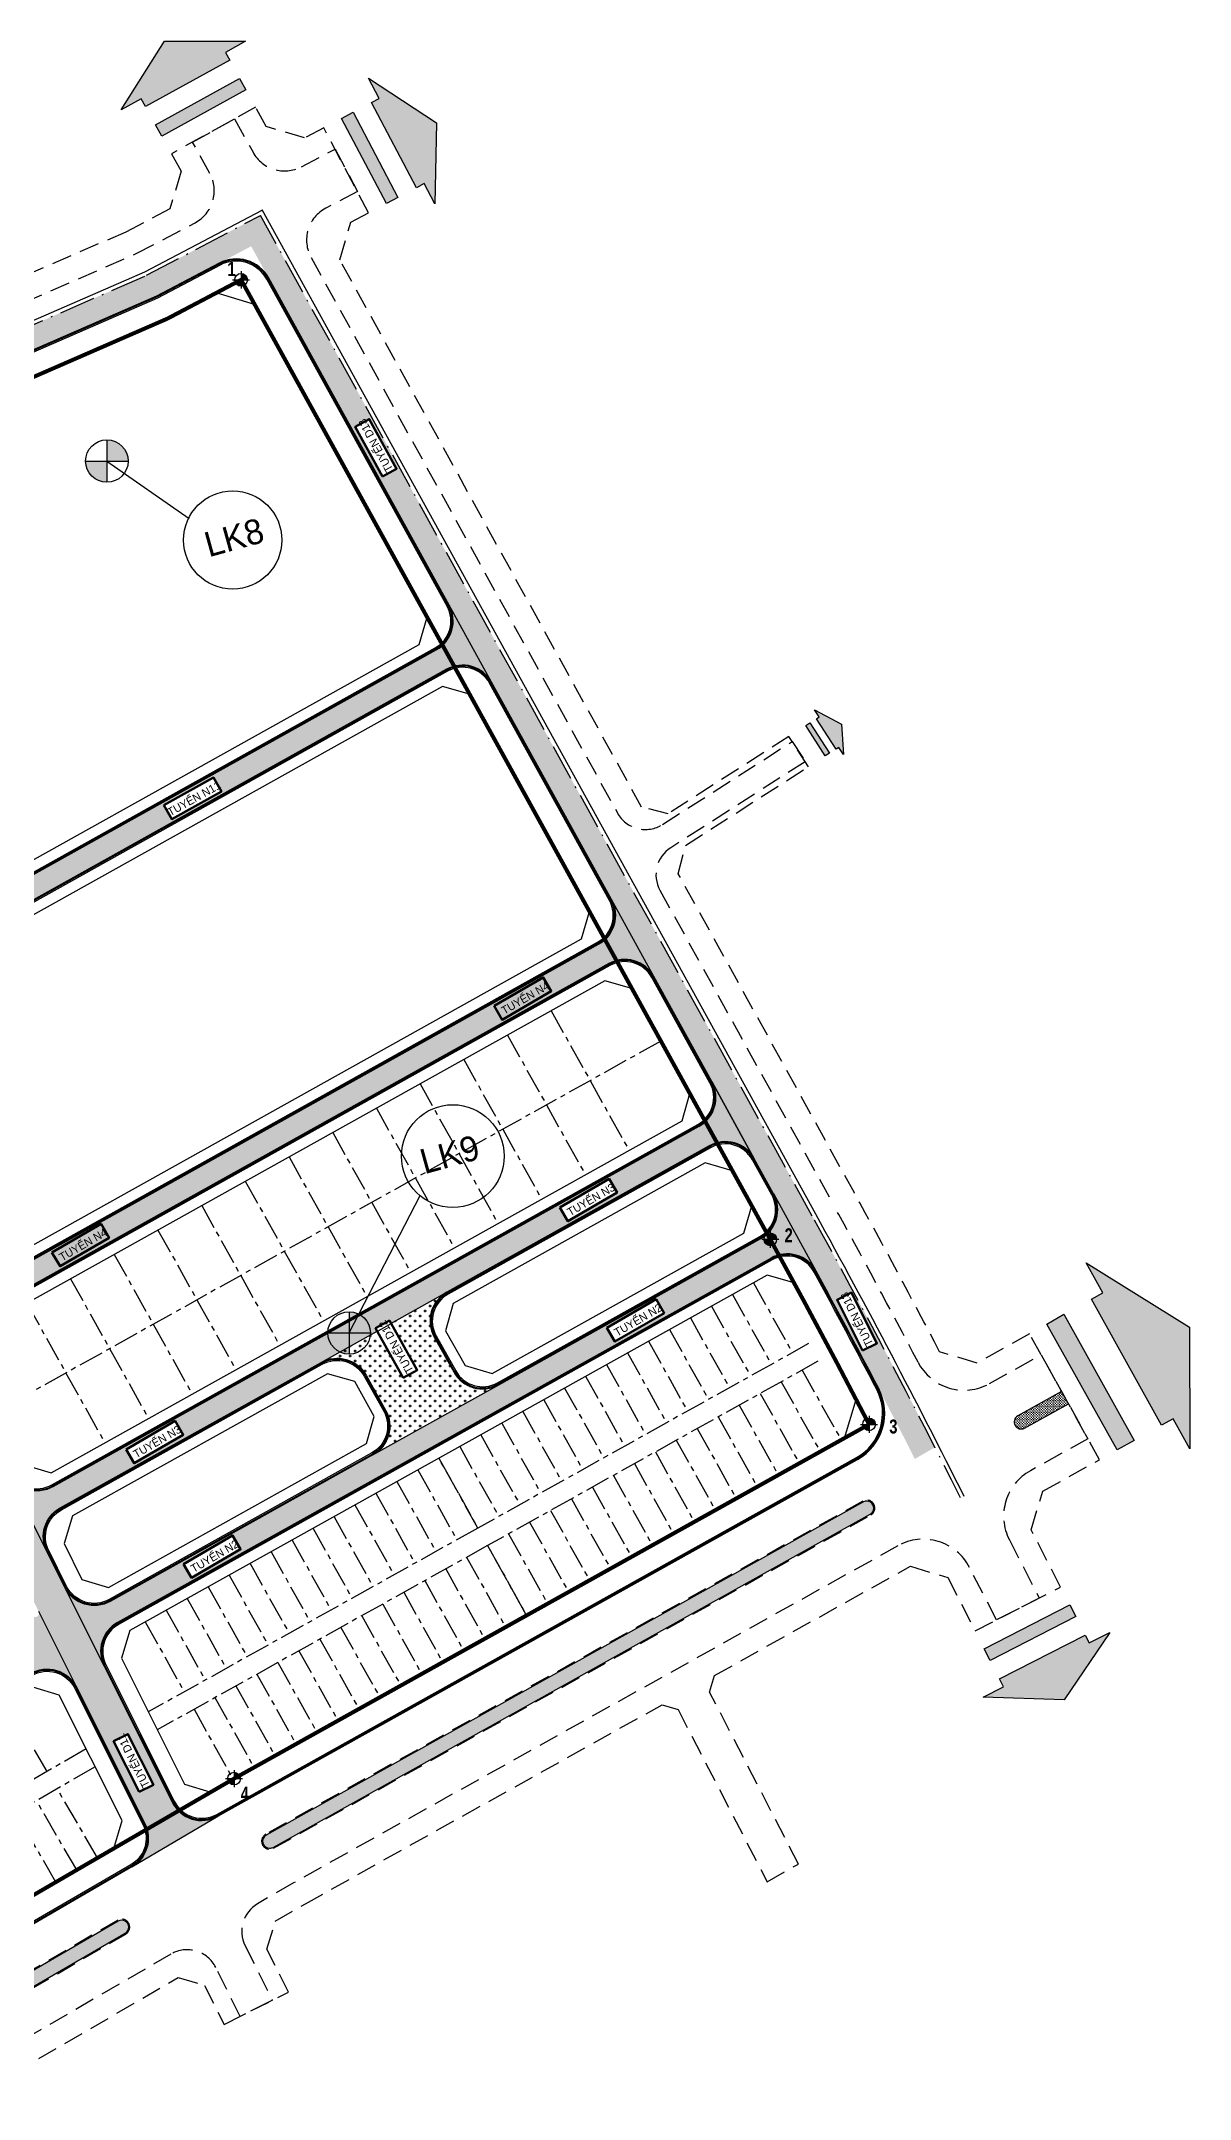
# Model space of a CAD drawing. Header units: millimetres. Extents: x 563079 to 571925, y 2063830 to 2067381.
# Drawn here: x 568951 to 569238, y 2066152 to 2066666 of the extents above; entities that cross this region are included whole.
import ezdxf
from ezdxf.enums import TextEntityAlignment as Align

# ---------------------------------------------------------------- set-up
doc = ezdxf.new("R2010")
doc.units = ezdxf.units.MM
doc.header["$MEASUREMENT"] = 0
doc.set_wipeout_variables(frame=1)
for name, pattern in [('ACAD_ISO10W100', [18.5, 12, -3, 0.5, -3]), ('CENTER', [2, 1.25, -0.25, 0.25, -0.25]), ('DASHEDX2', [1.5, 1, -0.5]), ('HIDDEN', [0.375, 0.25, -0.125])]:
    doc.linetypes.add(name, pattern=pattern)
for name, color, linetype in [('1. HathMduong', 69, 'Continuous'), ('1.Bovia', 2, 'Continuous'), ('BoThamCo', 94, 'Continuous'), ('ChiaLo', 128, 'CENTER'), ('Danranh', 8, 'Continuous'), ('ghi_chu', 7, 'Continuous'), ('hacth sdd', 8, 'Continuous'), ('hatchViaHe+LogDg', 129, 'Continuous'), ('LogDg', 7, 'Continuous'), ('lokhoan', 4, 'Continuous'), ('MC', 7, 'Continuous'), ('Nut tim', 7, 'Continuous'), ('QH', 7, 'Continuous'), ('RANHGIOI', 2, 'HIDDEN'), ('TimDg', 222, 'Continuous'), ('ViaHeS', 32, 'Continuous')]:
    doc.layers.add(name, color=color, linetype=linetype)
doc.layers.add('VCC-070', color=5, linetype='Continuous', lineweight=70)
doc.styles.add('ARIALB', font='', dxfattribs={"width": 0.75})
doc.styles.add('avantH', font='', dxfattribs={"height": 10})
doc.styles.add('VnBlackH', font='')
doc.styles.get('ARIALB').set_extended_font_data('.VnArialH', bold=True)
doc.styles.get('avantH').set_extended_font_data('.VnAvantH')
doc.styles.get('VnBlackH').set_extended_font_data('.VnBlackH')
pattern_1 = [(0, (568124.4922, 2065856.43456), (0.3175, 0.3175), [0.15875, -0.47625]), (90, (568124.5716, 2065856.3552), (-0.3175, 0.3175), [0.15875, -0.47625])]

# ---------------------------------------------------------------- blocks, each defined once
blk = doc.blocks.new('moc')
at = {"layer": 'QH', "linetype": 'Continuous'}
h = blk.add_hatch(color=7, dxfattribs=at)
h.paths.add_polyline_path([(0, 0), (0.53, 0, 0.414214), (0, 0.53)])
h.paths.add_polyline_path([(-0.53, 0, 0.414214), (0, -0.53), (0, 0)])
for p, q in [((0, 0.71), (0, -0.71)), ((-0.71, 0), (0.71, 0))]:
    blk.add_line(p, q, dxfattribs=at)
blk.add_circle((0, 0), 0.529, dxfattribs=at)
blk = doc.blocks.new('A$C4C7B3C91')
at = {"layer": 'ChiaLo', "ltscale": 5}
for points in [[(573.25, 421.57), (592.74, 386.64)], [(600.68, 413.98), (434.97, 321.51)], [(562.33, 415.48), (581.83, 380.55)], [(551.42, 409.39), (570.91, 374.46)], [(540.5, 403.3), (559.99, 368.37)], [(529.59, 397.21), (549.08, 362.28)], [(518.67, 391.12), (538.16, 356.19)], [(507.76, 385.03), (527.25, 350.1)], [(496.84, 378.94), (516.33, 344.01)], [(485.93, 372.85), (505.42, 337.92)], [(475.01, 366.76), (494.5, 331.83)], [(464.09, 360.66), (483.58, 325.73)], [(453.18, 354.57), (472.67, 319.64)], [(618.55, 350.66), (628.29, 333.19)], [(623.79, 353.58), (633.53, 336.12)], [(442.26, 348.48), (461.75, 313.55)], [(608.07, 344.81), (617.81, 327.34)], [(613.31, 347.73), (623.05, 330.27)], [(602.83, 341.89), (612.57, 324.42)], [(637.59, 338.38), (554.94, 292.26), (545.19, 309.73)], [(592.35, 336.04), (602.1, 318.57)], [(597.59, 338.96), (607.33, 321.5)], [(639.93, 333.96), (557.38, 287.89), (567.12, 270.43)], [(581.87, 330.19), (591.62, 312.73)], [(587.11, 333.12), (596.86, 315.65)], [(635.97, 331.75), (645.71, 314.28)], [(571.39, 324.34), (581.14, 306.88)], [(576.63, 327.27), (586.38, 309.8)], [(625.49, 325.9), (635.23, 308.44)], [(630.73, 328.83), (640.47, 311.36)], [(566.15, 321.42), (575.9, 303.96)], [(615.01, 320.05), (624.76, 302.59)], [(620.25, 322.98), (630, 305.51)], [(555.67, 315.57), (565.42, 298.11)], [(560.91, 318.5), (570.66, 301.03)], [(604.53, 314.21), (614.28, 296.74)], [(609.77, 317.13), (619.52, 299.67)], [(545.19, 309.73), (554.94, 292.26), (472.6, 246.32)], [(550.43, 312.65), (560.18, 295.18)], [(599.29, 311.28), (609.04, 293.82)], [(534.72, 303.88), (544.46, 286.41)], [(539.95, 306.8), (549.7, 289.34)], [(588.81, 305.44), (598.56, 287.97)], [(594.05, 308.36), (603.8, 290.9)], [(529.48, 300.96), (539.22, 283.49)], [(578.33, 299.59), (588.08, 282.12)], [(583.57, 302.51), (593.32, 285.05)], [(519, 295.11), (528.74, 277.64)], [(524.24, 298.03), (533.98, 280.57)], [(567.85, 293.74), (577.6, 276.28)], [(573.09, 296.67), (582.84, 279.2)], [(508.52, 289.26), (518.26, 271.8)], [(513.76, 292.18), (523.5, 274.72)], [(562.62, 290.82), (572.36, 273.35)], [(567.12, 270.43), (557.38, 287.89), (474.82, 241.83)], [(498.04, 283.41), (507.78, 265.95)], [(503.28, 286.34), (513.02, 268.87)], [(552.14, 284.97), (561.88, 267.51)], [(492.8, 280.49), (502.54, 263.02)], [(541.66, 279.12), (551.4, 261.66)], [(546.9, 282.05), (556.64, 264.58)], [(482.32, 274.64), (492.07, 257.18)], [(487.56, 277.57), (497.3, 260.1)], [(531.18, 273.28), (540.92, 255.81)], [(536.42, 276.2), (546.16, 258.74)], [(471.84, 268.8), (481.59, 251.33)], [(477.08, 271.72), (486.83, 254.25)], [(525.94, 270.35), (535.68, 252.89)], [(515.46, 264.51), (525.21, 247.04)], [(520.7, 267.43), (530.44, 249.96)], [(504.98, 258.66), (514.73, 241.19)], [(510.22, 261.58), (519.97, 244.12)], [(494.5, 252.81), (504.25, 235.35)], [(499.74, 255.74), (509.49, 238.27)], [(447.34, 231.43), (437.29, 248.72)], [(484.02, 246.96), (493.77, 229.49)], [(489.26, 249.89), (499.01, 232.42)], [(457.07, 237.09), (347.04, 173.16)], [(459.31, 232.6), (349.55, 168.83)], [(459.9, 209.82), (449.85, 227.11)], [(454.71, 206.8), (444.66, 224.09)], [(449.52, 203.79), (439.48, 221.08)]]:
    blk.add_lwpolyline(points, dxfattribs=at)
at = {"layer": 'RANHGIOI', "color": 1, "ltscale": 9, "const_width": 1}
blk.add_lwpolyline([(142.22, 48.46, 0.050684), (323.13, 130.35), (494.02, 229.64), (652.7, 318.18, 0.006594), (628, 364.43), (495.78, 604.25), (477.38, 594.56), (136.71, 446.07)], format="xyb", dxfattribs=at)

msp = doc.modelspace()

# ---------------------------------------------------------------- hatches: boundary and pattern name
at = {"layer": '1. HathMduong'}
h = msp.add_hatch(dxfattribs=at)
h.set_pattern_fill('CROSS', color=99, scale=5)
h.paths.add_polyline_path([(568881.24798, 2066430.07199), (568831.94668, 2066528.64547, -0.42973804), (568836.02877, 2066539.89863), (568813.07939, 2066529.89534, -0.398857654), (568823.75448, 2066526.02295), (568838.53655, 2066496.46754), (568848.39126, 2066476.76394), (568859.40154, 2066454.74987), (568869.25625, 2066435.04627), (568911.83821, 2066349.90748), (568921.6989, 2066330.19193), (568935.14529, 2066303.30709), (568945.00761, 2066283.58828), (568949.96808, 2066273.67027), (568959.47138, 2066254.66928), (568976.50286, 2066220.61638, -0.392698489), (568973.35015, 2066209.84049), (568995.06804, 2066222.62559, -0.441243839), (568983.34102, 2066225.94618), (568966.3255, 2066259.96716), (568956.47442, 2066279.66351), (568951.99658, 2066288.61655), (568942.14557, 2066308.31274), (568928.71228, 2066335.1714), (568918.8612, 2066354.86775), (568891.09906, 2066410.37564)])
h = msp.add_hatch(dxfattribs=at)
h.set_pattern_fill('CROSS', color=99, scale=5)
h.paths.add_polyline_path([(568881.24798, 2066430.07199), (568891.09906, 2066410.37564, -0.40103739), (568894.45767, 2066421.27035), (569051.8952, 2066509.11969, -0.415712345), (569063.13996, 2066505.89844), (569052.51828, 2066525.1648, -0.412716367), (569049.31347, 2066513.9774), (568892.64654, 2066426.55805, -0.427513651)])
h = msp.add_hatch(dxfattribs=at)
h.set_pattern_fill('CROSS', color=99, scale=5)
h.paths.add_polyline_path([(568838.58055, 2066231.48768), (568933.46184, 2066287.01809, -0.43360403), (568945.00761, 2066283.58828), (568935.14529, 2066303.30709, -0.394349795), (568931.95199, 2066292.50715), (568816.01616, 2066224.65432), (568796.80644, 2066213.87981), (568724.54643, 2066171.83918, -0.467936404), (568712.63953, 2066176.16412), (568720.24491, 2066155.13644, -0.362456844), (568723.8543, 2066165.07339), (568817.0397, 2066219.28833)])
h.paths.add_polyline_path([(569052.00599, 2066353.44171), (569117.55649, 2066390.01856, -0.415712345), (569128.80126, 2066386.79731), (569118.17958, 2066406.06367, -0.412716367), (569114.97476, 2066394.87627), (568953.54414, 2066304.7988, -0.427513651), (568942.14557, 2066308.31274), (568952.00685, 2066288.59602, -0.40103739), (568955.35512, 2066299.51102), (569020.56894, 2066335.9, -0.01855151), (569021.11405, 2066336.17817)])
h = msp.add_hatch(dxfattribs=at)
h.set_pattern_fill('CROSS', color=99, scale=5)
h.paths.add_polyline_path([(568956.47442, 2066279.66351), (568966.3255, 2066259.96716, -0.40103739), (568969.68412, 2066270.86187), (569132.9722, 2066361.97579, -0.414916661), (569144.20613, 2066358.77414), (569133.63696, 2066378.02594, -0.412243588), (569130.42446, 2066366.85246), (569064.91864, 2066330.30055), (569033.48159, 2066312.75883), (568967.87299, 2066276.14957, -0.427513651)])
h = msp.add_hatch(dxfattribs=at)
h.set_pattern_fill('CROSS', color=99, scale=5)
h.paths.add_polyline_path([(569053.69434, 2066333.4849), (569048.82164, 2066342.21741, -0.413837877), (569051.99675, 2066353.43655), (569021.11405, 2066336.17817, -0.392644857), (569031.79324, 2066332.71565), (569036.66593, 2066323.98313, -0.414213562), (569033.48159, 2066312.75883), (569064.91864, 2066330.30055, -0.414213562)])
h = msp.add_hatch(dxfattribs=at)
h.set_pattern_fill('CROSS', color=99, scale=5)
h.paths.add_polyline_path([(568947.94817, 2066258.11225, -0.432664144), (568959.47138, 2066254.66928), (568949.96808, 2066273.67027, -0.396000597), (568949.57608, 2066272.3583, -0.432664144), (568948.17933, 2066272.77563), (568943.21886, 2066282.69364, 0.43360403), (568934.47207, 2066285.29198), (568839.59078, 2066229.76157, -0.415141064), (568838.22102, 2066230.12225, -0.413286668), (568838.58055, 2066231.48768), (568817.0397, 2066219.28833, -0.414383604), (568833.79191, 2066214.85409), (568839.91915, 2066204.30843, 0.414213562), (568850.5136, 2066201.50083)])
at = {"layer": 'hacth sdd'}
h = msp.add_hatch(dxfattribs=at)
h.set_pattern_fill('CROSS', color=256, scale=0.05, style=0)
h.set_pattern_definition(pattern_1)
edge = h.paths.add_edge_path()
edge.add_line((569207.27638, 2066325.567), (569205.57353, 2066328.62483))
edge.add_line((569205.57353, 2066328.62483), (569194.62814, 2066322.5176))
edge.add_arc((569195.48087, 2066320.98941), 1.75, 119.1612945, 299.1612945)
edge.add_line((569196.33359, 2066319.46122), (569207.27638, 2066325.567))
h = msp.add_hatch(dxfattribs=at)
h.set_pattern_fill('CROSS', color=256, scale=0.05, style=0)
h.set_pattern_definition(pattern_1)
edge = h.paths.add_edge_path()
edge.add_arc((569156.91107, 2066299.46766), 1.74998, 299.1612945, 479.1612945)
edge.add_line((569156.05836, 2066300.99583), (569006.83892, 2066217.73215))
edge.add_arc((569007.69163, 2066216.20398), 1.74998, 119.1612945, 270)
edge.add_arc((569007.69163, 2066216.20398), 1.74998, 270, 299.1612945)
edge.add_line((569008.54434, 2066214.67581), (569157.76378, 2066297.93949))
h = msp.add_hatch(dxfattribs=at)
h.set_pattern_fill('CROSS', color=256, scale=0.05, style=0)
h.set_pattern_definition(pattern_1)
edge = h.paths.add_edge_path()
edge.add_arc((568970.72767, 2066194.72684), 1.74998, 300.1574368, 480.1574368)
edge.add_line((568969.84853, 2066196.23995), (568836.06939, 2066118.51162))
edge.add_arc((568334.57077, 2066981.64675), 998.25002, 297.07455533, 300.15743676, ccw=False)
edge.add_arc((568789.7203, 2066091.23173), 1.74998, 117.0745932, 297.073587)
edge.add_arc((568334.57081, 2066981.64668), 1001.7499, 297.07455359, 300.15743688)
edge.add_line((568837.82769, 2066115.48539), (568971.60682, 2066193.21372))
at = {"layer": 'hatchViaHe+LogDg'}
for points in [[(568975.58944, 2066651.70718), (568970.57388, 2066648.94206), (568981.40265, 2066666.12472), (569001.66482, 2066666.08528), (568996.64926, 2066663.32017), (568997.70264, 2066661.40948), (568976.64282, 2066649.79649)], [(569001.77998, 2066653.96247), (568980.7624, 2066642.37533), (568979.14009, 2066645.2155), (569000.19991, 2066656.8285)], [(569035.08641, 2066651.79806), (569032.41457, 2066656.86748), (569049.40005, 2066645.71161), (569048.97964, 2066625.4426), (569046.30779, 2066630.51202), (569044.37658, 2066629.49417), (569033.1552, 2066650.78021)], [(569036.85012, 2066625.55532), (569025.65382, 2066646.79861), (569028.52555, 2066648.36813), (569039.74694, 2066627.08209)], [(569146.523, 2066487.46494), (569141.66841, 2066495.0434), (569142.69112, 2066495.72056), (569147.55642, 2066488.12693)], [(569145.03256, 2066497.20941), (569143.87408, 2066499.01791), (569150.57092, 2066495.3901), (569151.05635, 2066487.80729), (569149.89787, 2066489.61579), (569149.20892, 2066489.17446), (569144.34361, 2066496.76809)], [(569215.88735, 2066353.27647), (569211.70764, 2066360.78205), (569237.55066, 2066344.64897), (569237.62111, 2066314.25573), (569233.4414, 2066321.76131), (569230.58213, 2066320.16904), (569213.02809, 2066351.6842)], [(569219.43779, 2066314.00546), (569201.92281, 2066345.45741), (569206.17265, 2066347.90902), (569223.72669, 2066316.39386)], [(569186.24687, 2066264.3245), (569207.60328, 2066275.27454), (569209.13948, 2066272.38688), (569187.74006, 2066261.41226)], [(569212.49337, 2066265.7914), (569217.58978, 2066268.40448), (569206.24935, 2066251.55513), (569185.99752, 2066252.2037), (569191.09394, 2066254.81678), (569190.09848, 2066256.75827), (569211.49791, 2066267.7329)]]:
    msp.add_hatch(color=256, dxfattribs=at).paths.add_polyline_path(points)
at = {"layer": 'lokhoan'}
h = msp.add_hatch(color=1, dxfattribs=at)
h.paths.add_polyline_path([(568967.02582, 2066561.17073), (568972.33585, 2066561.17073, 0.414213562), (568967.02582, 2066566.48076)])
h.paths.add_polyline_path([(568967.02582, 2066561.17073), (568961.71579, 2066561.17073, 0.414213562), (568967.02582, 2066555.86071)])

# ---------------------------------------------------------------- linework, layer by layer
at = {"layer": '1.Bovia'}
for points in [[(569006.97179, 2066606.64107, 0.40861205), (568995.29935, 2066610.13869), (568979.68233, 2066601.91511), (568836.24854, 2066539.39445, 0.42973804), (568832.43859, 2066528.8915), (568881.73988, 2066430.31801, 0.427513651), (568892.37854, 2066427.03834), (569049.04547, 2066514.45768, 0.412716367), (569052.03663, 2066524.89926)], [(568919.35311, 2066355.11378, 0.427513651), (568929.99177, 2066351.8341), (569089.60098, 2066440.89522, 0.412716367), (569092.59214, 2066451.3368), (569062.65831, 2066505.6329, 0.415712345), (569052.1632, 2066508.6394), (568894.72567, 2066420.79006, 0.40103739), (568891.59096, 2066410.62167)], [(568929.20419, 2066335.41743), (568942.63748, 2066308.55877, 0.427513651), (568953.27614, 2066305.27909), (569114.70676, 2066395.35656, 0.412716367), (569117.69792, 2066405.79813), (569103.21382, 2066432.07044, 0.415712345), (569092.7187, 2066435.07694), (568932.33889, 2066345.58582, 0.40103739)], [(569130.15869, 2066367.334, 0.412715464), (569133.14766, 2066377.7743), (569128.3196, 2066386.53177, 0.415712345), (569117.82449, 2066389.53827), (569052.27399, 2066352.96142, 0.414213562), (569049.30193, 2066342.48541), (569054.17463, 2066333.7529, 0.414213562), (569064.65064, 2066330.78084)], [(569159.39634, 2066329.07491, 0.004172628), (569143.75846, 2066358.44671, 0.41754953), (569133.2402, 2066361.4955), (568969.95211, 2066270.38158, 0.40103739), (568966.81741, 2066260.21319), (568983.83293, 2066226.1922, 0.427513651), (568994.47159, 2066222.91252), (569154.32508, 2066312.10996, 0.406016712)], [(568967.60499, 2066276.62986, -0.427513651), (568956.96633, 2066279.90954), (568952.48866, 2066288.86223, -0.40103739), (568955.64283, 2066299.04173), (569020.83693, 2066335.41971, -0.414213562), (569031.31295, 2066332.44765), (569036.18565, 2066323.71514, -0.414213562), (569033.21359, 2066313.23912)]]:
    msp.add_lwpolyline(points, format="xyb", close=True, dxfattribs=at)
msp.add_lwpolyline([(568747.06762, 2066111.9275, -0.269944957), (568731.85767, 2066124.64609), (568720.76212, 2066155.32351, -0.362456844), (568724.13089, 2066164.59799), (568817.31628, 2066218.81293, -0.414383604), (568833.31636, 2066214.57778), (568839.4436, 2066204.03212, 0.414213562), (568850.78991, 2066201.02528), (568948.22448, 2066257.63669, -0.432664144), (568958.97947, 2066254.42326), (568976.01095, 2066220.37035, -0.396000597), (568972.99258, 2066210.2682), (568830.7693, 2066127.63366, -0.01299925), (568785.71513, 2066103, -0.278117269), (568765.42019, 2066104.38569, 0.110847537), (568747.06762, 2066111.9275)], format="xyb", dxfattribs=at)
at = {"layer": 'BoThamCo'}
msp.add_lwpolyline([(569045.08778, 2066515.34121), (569047.04005, 2066522.15622), (569003.9388, 2066600.33633), (568994.36547, 2066603.20496), (568982.15237, 2066596.7738), (568839.79998, 2066534.72451), (568837.45307, 2066528.25476), (568885.56935, 2066432.05061), (568892.1722, 2066430.01509)], dxfattribs=at)
for points in [[(569126.19879, 2066368.21628), (569128.15106, 2066375.03129), (569123.32296, 2066383.78884), (569116.54272, 2066385.73116), (569053.58961, 2066350.60364), (569051.65971, 2066343.80104), (569056.5324, 2066335.06852), (569063.33501, 2066333.13862)], [(569033.82787, 2066322.39951), (569028.95517, 2066331.13202), (569022.15256, 2066333.06193), (568958.44312, 2066297.51238), (568956.31346, 2066290.60416), (568960.79579, 2066281.64214), (568967.39865, 2066279.60661), (569031.89796, 2066315.5969)]]:
    msp.add_lwpolyline(points, close=True, dxfattribs=at)
for points in [[(569207.27638, 2066325.567), (569205.57353, 2066328.62483), (569194.62814, 2066322.5176, 1), (569196.33359, 2066319.46122)], [(569157.76378, 2066297.93949, 1), (569156.05836, 2066300.99583), (569006.83892, 2066217.73215, 0.773157635), (569007.69163, 2066214.454, 0.127931302), (569008.54434, 2066214.67581)], [(568971.60682, 2066193.21372, 1), (568969.84853, 2066196.23995), (568836.06939, 2066118.51162, -0.013452419), (568788.92379, 2066092.78993, 0.999991219), (568790.51677, 2066089.67351, 0.013452427), (568837.82769, 2066115.48539)]]:
    msp.add_lwpolyline(points, format="xyb", close=True, dxfattribs=at)
at = {"layer": 'Danranh'}
for points in [[(569007.45345, 2066606.90661, 0.40861205), (568995.04309, 2066610.62534), (568979.444, 2066602.4112), (568836.02877, 2066539.89863, 0.42973804), (568831.94668, 2066528.64547), (568881.24798, 2066430.07199, 0.427513651), (568892.64654, 2066426.55805), (569049.31347, 2066513.9774, 0.412716367), (569052.51828, 2066525.1648)], [(568918.8612, 2066354.86775, 0.427513651), (568930.25976, 2066351.35381), (569075.87998, 2066432.60914), (569089.86897, 2066440.41493, 0.412716367), (569093.07379, 2066451.60234), (569063.13996, 2066505.89844, 0.415712345), (569051.8952, 2066509.11969), (568894.45767, 2066421.27035, 0.40103739), (568891.09906, 2066410.37564)], [(569130.42673, 2066366.85373, 0.412717081), (569133.62927, 2066378.03991), (569128.80126, 2066386.79731, 0.415712345), (569117.55649, 2066390.01856), (569052.00599, 2066353.44171, 0.414213562), (569048.82164, 2066342.21741), (569053.69434, 2066333.4849, 0.414213562), (569064.91864, 2066330.30055)], [(569159.88396, 2066329.32933, 0.004172628), (569144.24177, 2066358.70923, 0.41754953), (569132.9722, 2066361.97579), (568969.68412, 2066270.86187, 0.40103739), (568966.3255, 2066259.96716), (568983.34102, 2066225.94618, 0.427513651), (568994.73958, 2066222.43224), (569154.59307, 2066311.62967, 0.406016712)], [(568967.87299, 2066276.14957, -0.427513651), (568956.47442, 2066279.66351), (568951.99658, 2066288.61655, -0.40103739), (568955.37517, 2066299.52221), (569020.56894, 2066335.9, -0.414213562), (569031.79324, 2066332.71565), (569036.66593, 2066323.98313, -0.414213562), (569033.48159, 2066312.75883)]]:
    msp.add_lwpolyline(points, format="xyb", close=True, dxfattribs=at)
at = {"layer": 'Danranh', "color": 8}
for points in [[(569063.13996, 2066505.89844), (569052.51828, 2066525.1648)], [(569103.69547, 2066432.33598), (569093.07379, 2066451.60234)], [(569118.17958, 2066406.06367), (569128.80126, 2066386.79731)], [(569144.24177, 2066358.70923), (569133.63696, 2066378.02594)], [(568942.14557, 2066308.31274), (568951.99658, 2066288.61655)], [(568966.3255, 2066259.96716), (568956.47442, 2066279.66351)], [(568949.96808, 2066273.67027), (568959.47138, 2066254.66928)], [(568973.26888, 2066209.79264), (568994.73958, 2066222.43224)]]:
    msp.add_lwpolyline(points, dxfattribs=at)
at = {"layer": 'Danranh'}
for points in [[(569114.97476, 2066394.87627, 0.412716367), (569118.17958, 2066406.06367), (569103.69547, 2066432.33598, 0.415712345), (569092.4507, 2066435.55722), (568932.07089, 2066346.06611, 0.40103739)], [(568731.34046, 2066124.45902), (568720.24491, 2066155.13644, -0.362456844), (568723.8543, 2066165.07339), (568817.0397, 2066219.28833, -0.414383604), (568833.79191, 2066214.85409), (568839.91915, 2066204.30843, 0.414213562), (568850.5136, 2066201.50083), (568947.94817, 2066258.11225, -0.432664144), (568959.47138, 2066254.66928), (568976.50286, 2066220.61638, -0.396000597), (568973.26888, 2066209.79264), (568831.04561, 2066127.1581, -0.01299925), (568785.96635, 2066102.51073, -0.278117269), (568765.1048, 2066103.9351, 0.110847537), (568746.97505, 2066111.38534, 0.110847537)]]:
    msp.add_lwpolyline(points, format="xyb", dxfattribs=at)
at = {"layer": 'LogDg', "ltscale": 0.75}
for points in [[(568975.58944, 2066651.70718), (568970.57388, 2066648.94206), (568981.40265, 2066666.12472), (569001.66482, 2066666.08528), (568996.64926, 2066663.32017), (568997.70264, 2066661.40948), (568976.64282, 2066649.79649)], [(569001.77998, 2066653.96247), (568980.7624, 2066642.37533), (568979.14009, 2066645.2155), (569000.19991, 2066656.8285)], [(569035.08641, 2066651.79806), (569032.41457, 2066656.86748), (569049.40005, 2066645.71161), (569048.97964, 2066625.4426), (569046.30779, 2066630.51202), (569044.37658, 2066629.49417), (569033.1552, 2066650.78021)], [(569036.85012, 2066625.55532), (569025.65382, 2066646.79861), (569028.52555, 2066648.36813), (569039.74694, 2066627.08209)], [(569146.523, 2066487.46494), (569141.66841, 2066495.0434), (569142.69112, 2066495.72056), (569147.55642, 2066488.12693)], [(569145.03256, 2066497.20941), (569143.87408, 2066499.01791), (569150.57092, 2066495.3901), (569151.05635, 2066487.80729), (569149.89787, 2066489.61579), (569149.20892, 2066489.17446), (569144.34361, 2066496.76809)], [(569215.88735, 2066353.27647), (569211.70764, 2066360.78205), (569237.55066, 2066344.64897), (569237.62111, 2066314.25573), (569233.4414, 2066321.76131), (569230.58213, 2066320.16904), (569213.02809, 2066351.6842)], [(569219.43779, 2066314.00546), (569201.92281, 2066345.45741), (569206.17265, 2066347.90902), (569223.72669, 2066316.39386)], [(569186.24687, 2066264.3245), (569207.60328, 2066275.27454), (569209.13948, 2066272.38688), (569187.74006, 2066261.41226)], [(569212.49337, 2066265.7914), (569217.58978, 2066268.40448), (569206.24935, 2066251.55513), (569185.99752, 2066252.2037), (569191.09394, 2066254.81678), (569190.09848, 2066256.75827), (569211.49791, 2066267.7329)]]:
    msp.add_lwpolyline(points, close=True, dxfattribs=at)
at = {"layer": 'LogDg', "linetype": 'DASHEDX2', "ltscale": 5}
msp.add_lwpolyline([(568829.26565, 2066549.7684), (568974.35226, 2066613.0095), (568989.0597, 2066620.75412, 0.41983735), (568992.74794, 2066633.0627), (568988.43078, 2066640.89346), (568998.93957, 2066646.68702), (569003.53854, 2066638.34509, 0.408717093), (569015.61635, 2066634.72838), (569024.02717, 2066639.1612), (569029.62848, 2066628.53358), (569021.71355, 2066624.35298, 0.419466251), (569018.03537, 2066612.0497), (569094.57319, 2066473.21995, 0.433642571), (569105.89424, 2066470.34592), (569138.26725, 2066491.08333), (569141.50364, 2066486.03102), (569107.90849, 2066464.51074, 0.395047859), (569105.21782, 2066453.91196), (569148.53692, 2066375.3367, -0.005576246), (569169.70012, 2066335.91587, 0.422017046), (569187.54664, 2066330.57912), (569200.47571, 2066337.77907), (569212.15237, 2066316.8111), (569197.77615, 2066308.80526, 0.404193332), (569192.53295, 2066291.51634), (569199.98292, 2066276.98629), (569189.30471, 2066271.51126), (569182.57533, 2066284.63591, 0.424556117), (569164.67277, 2066290.0569), (569013.64515, 2066205.78426), (569004.6917, 2066200.58213, 0.396000597), (569001.55573, 2066190.08639), (569008.37371, 2066176.45447), (569000.32434, 2066172.4286), (568994.20711, 2066184.65944, 0.432664144), (568983.03309, 2066187.99808), (568875.55233, 2066125.54962, 0.389771934)], format="xyb", dxfattribs=at)
at = {"layer": 'LogDg'}
for points in [[(569007.23451, 2066606.78591, 0.40861205), (568995.15957, 2066610.40414), (568979.55233, 2066602.1857), (568836.12866, 2066539.66946, 0.42973804), (568832.17028, 2066528.7573), (568881.47157, 2066430.18382, 0.427513651), (568892.52472, 2066426.77636), (569049.19165, 2066514.19571, 0.412716367), (569052.29935, 2066525.0441)], [(568928.93587, 2066335.28323), (568942.36917, 2066308.42457, 0.427513651), (568953.42232, 2066305.01712), (569114.85295, 2066395.09458, 0.412716367), (569117.96064, 2066405.94297), (569103.47654, 2066432.21528, 0.415712345), (569092.57252, 2066435.33891), (568932.19271, 2066345.8478, 0.40103739)], [(569130.30489, 2066367.07203, 0.412716367), (569133.41036, 2066377.91918), (569128.58232, 2066386.67661, 0.415712345), (569117.67831, 2066389.80025), (569052.1278, 2066353.2234, 0.414213562), (569049.03995, 2066342.33923), (569053.91265, 2066333.60671, 0.414213562), (569064.79682, 2066330.51886)], [(568967.75117, 2066276.36788, -0.427513651), (568956.69802, 2066279.77534), (568952.22025, 2066288.72823, -0.40103739), (568955.49683, 2066299.30381), (569020.69075, 2066335.68168, -0.414213562), (569031.57492, 2066332.59383), (569036.44762, 2066323.86132, -0.414213562), (569033.35977, 2066312.97715)]]:
    msp.add_lwpolyline(points, format="xyb", close=True, dxfattribs=at)
for points in [[(568919.08479, 2066354.97958, 0.427513651), (568930.13795, 2066351.57212), (569089.74716, 2066440.63325, 0.412716367), (569092.85486, 2066451.48164), (569062.92103, 2066505.77774, 0.415712345), (569052.01702, 2066508.90137), (568894.57949, 2066421.05204, 0.40103739), (568891.32265, 2066410.48747), (568919.08479, 2066354.97958)], [(569159.66231, 2066329.21369, 0.004172628), (569144.02209, 2066358.5899, 0.41754953), (569133.09402, 2066361.75748), (568969.80593, 2066270.64356, 0.40103739), (568966.5491, 2066260.07899), (568983.56461, 2066226.05801, 0.427513651), (568994.61777, 2066222.65055), (569154.47126, 2066311.84798, 0.406016712), (569159.66231, 2066329.21369)], [(568747.01713, 2066111.63178, -0.269944957), (568731.57556, 2066124.54405), (568720.48001, 2066155.22147, -0.362456844), (568723.98002, 2066164.8573), (568817.16542, 2066219.07224, -0.414383604), (568833.57575, 2066214.7285), (568839.70299, 2066204.18283, 0.414213562), (568850.6392, 2066201.28467), (568948.07376, 2066257.89609, -0.432664144), (568959.24778, 2066254.55745), (568976.27926, 2066220.50455, -0.396000597), (568973.14329, 2066210.00881), (568830.92001, 2066127.37427, -0.01299925), (568785.85216, 2066102.73313, -0.278117269), (568765.24816, 2066104.13991, 0.110847537), (568747.01713, 2066111.63178)]]:
    msp.add_lwpolyline(points, format="xyb", dxfattribs=at)
at = {"layer": 'LogDg', "linetype": 'DASHEDX2', "ltscale": 5}
for points in [[(569157.8856, 2066297.72118, 1), (569155.93654, 2066301.21415), (569006.7171, 2066217.95046, 1.000000208), (569008.66616, 2066214.45749)], [(568971.73242, 2066192.99756, 1), (568969.72293, 2066196.45611), (568835.94379, 2066118.72778, -0.013452419), (568788.81001, 2066093.01254, 0.999992128), (568790.63056, 2066089.4509, 0.013452427), (568837.95328, 2066115.26923)]]:
    msp.add_lwpolyline(points, format="xyb", close=True, dxfattribs=at)
at = {"layer": 'lokhoan', "color": 1}
for points in [[(568967.02582, 2066566.48076), (568967.02582, 2066555.86071)], [(568961.71579, 2066561.17073), (568972.33585, 2066561.17073)], [(569027.54478, 2066348.55754), (569027.54478, 2066337.93748)]]:
    msp.add_lwpolyline(points, dxfattribs=at)
at = {"layer": 'lokhoan', "color": 2}
msp.add_lwpolyline([(568967.02581, 2066561.17076), (568987.56768, 2066546.78607)], dxfattribs=at)
at = {"layer": 'lokhoan', "color": 1}
msp.add_circle((568967.02582, 2066561.17073), 5.31003, dxfattribs=at)
at = {"layer": 'ViaHeS', "linetype": 'DASHEDX2', "ltscale": 5, "elevation": 0}
msp.add_lwpolyline([(568878.69713, 2066120.43758), (568984.86468, 2066182.12303), (568991.42452, 2066180.16305), (568996.29965, 2066170.41566), (569012.39839, 2066178.4674), (569007.01871, 2066189.22358), (569009.10536, 2066196.20734), (569016.6143, 2066200.57019), (569105.75756, 2066250.31167), (569109.75433, 2066249.10818), (569131.99415, 2066206.06169), (569139.82766, 2066210.50706), (569117.61764, 2066253.49587), (569118.86038, 2066257.62298), (569167.81531, 2066284.93958), (569177.12183, 2066282.12151), (569183.96561, 2066268.77375), (569205.32203, 2066279.7238), (569197.97986, 2066294.04359), (569200.90176, 2066303.67823), (569215.07153, 2066311.56911), (569197.55655, 2066343.02106), (569184.45157, 2066335.72315), (569175.10527, 2066338.52737, 0.005599713), (569153.79131, 2066378.23349), (569109.8049, 2066458.01917), (569111.60117, 2066465.09482), (569142.31274, 2066484.76795), (569137.45816, 2066492.3464), (569107.24655, 2066472.99354), (569100.62231, 2066474.67521), (569025.19479, 2066611.49102), (569028.00484, 2066620.89046), (569032.42601, 2066623.22568), (569021.22971, 2066644.46897), (569016.40702, 2066641.92717), (569006.83489, 2066644.7935), (569004.19396, 2066649.58381), (568983.17639, 2066637.99667), (568985.59038, 2066633.61801), (568982.7762, 2066624.22639), (568971.75222, 2066618.4214), (568826.86819, 2066555.2686)], format="xyb", dxfattribs=at)
at = {"layer": 'ViaHeS'}
for points in [[(568982.15237, 2066596.7738), (568839.79998, 2066534.72451), (568837.45307, 2066528.25476), (568885.56935, 2066432.05061), (568892.1722, 2066430.01509), (569045.08778, 2066515.34121), (569047.04005, 2066522.15622), (569003.9388, 2066600.33633), (568994.36547, 2066603.20496)], [(568933.02908, 2066337.15917), (568946.46695, 2066310.29137), (568953.0698, 2066308.25585), (569110.74907, 2066396.24008), (569112.70134, 2066403.05509), (569098.21717, 2066429.32751), (569091.43693, 2066431.26982), (568935.15874, 2066344.06739)], [(569031.89796, 2066315.5969), (569033.82787, 2066322.39951), (569028.95517, 2066331.13202), (569022.15256, 2066333.06193), (568958.44312, 2066297.51238), (568956.31346, 2066290.60416), (568960.79579, 2066281.64214), (568967.39865, 2066279.60661)]]:
    msp.add_lwpolyline(points, close=True, dxfattribs=at)
for points in [[(569085.64329, 2066441.77874), (569087.59556, 2066448.59375), (569057.66167, 2066502.88997), (569050.88142, 2066504.83228), (568897.54552, 2066419.27163), (568895.41586, 2066412.36341), (568923.18257, 2066356.84637), (568929.78542, 2066354.81085)], [(568929.78542, 2066354.81085), (569085.64329, 2066441.77874)], [(569051.65971, 2066343.80104), (569056.5324, 2066335.06852), (569063.33501, 2066333.13862), (569126.19879, 2066368.21628), (569128.15106, 2066375.03129), (569123.32296, 2066383.78884), (569116.54272, 2066385.73116), (569053.58961, 2066350.60364)]]:
    msp.add_lwpolyline(points, dxfattribs=at)
msp.add_lwpolyline([(569138.73867, 2066355.74629), (569131.98032, 2066357.7006), (568972.77196, 2066268.86315), (568970.6423, 2066261.95493), (568986.41045, 2066230.42794), (568992.97029, 2066228.46795), (568998.79931, 2066231.85473), (569151.36825, 2066316.98742), (569154.25333, 2066326.60976, 0.004151195)], format="xyb", close=True, dxfattribs=at)
msp.add_lwpolyline([(568827.90574, 2066132.56217), (568968.72961, 2066214.38364), (568970.81626, 2066221.3674), (568955.1206, 2066252.74944), (568948.56077, 2066254.70942), (568841.77055, 2066192.66219), (568829.11007, 2066214.4523), (568819.54293, 2066216.98468), (568728.83928, 2066164.21361), (568726.21811, 2066156.9973), (568736.0641, 2066129.77472, 0.256594273)], format="xyb", dxfattribs=at)
at = {"layer": 'ViaHeS', "color": 2}
for centre, radius in [((568998.46278, 2066541.42887), 12.28482), ((569053.46318, 2066387.45425), 12.84267)]:
    msp.add_circle(centre, radius, dxfattribs=at)

# ---------------------------------------------------------------- block references
at = {"layer": 'Nut tim'}
msp.add_blockref('A$C4C7B3C91', (568504.77657, 2066002.21356), dxfattribs=at)
at = {"layer": 'QH', "xscale": 3, "yscale": 3, "zscale": 3}
for p in [(569000.55922, 2066606.46646), (569132.77374, 2066366.64635), (569157.48101, 2066320.39831), (568998.79931, 2066231.85473)]:
    msp.add_blockref('moc', p, dxfattribs=at)

# ---------------------------------------------------------------- texts
at = {"layer": 'MC', "color": 2, "style": 'VnBlackH'}
for s, p in [('LK8', (568999.63372, 2066539.08451)), ('LK9', (569053.51254, 2066384.87636))]:
    msp.add_text(s, height=6.24, rotation=15.4870943, dxfattribs=at).set_placement(p, align=Align.CENTER)
at = {"layer": 'QH', "style": 'ARIALB', "width": 0.75}
for s, p in [('1', (568997.14907, 2066607.44414, -2.25125)), ('2', (569136.35656, 2066365.91392, -2.25125)), ('3', (569162.52105, 2066318.1099, -2.25125)), ('4', (569000.45432, 2066226.33149, -2.25125))]:
    msp.add_text(s, height=3.5, dxfattribs=at).set_placement(p)

# ---------------------------------------------------------------- next in the draw order: wipeouts: each hides what was drawn before it
for points in [[(568981.28055, 2066475.15089), (568993.6799, 2066482.06966), (568995.62535, 2066478.58315), (568983.22601, 2066471.66438)], [(569063.77049, 2066424.98862), (569076.04354, 2066432.12904), (569078.05131, 2066428.67805), (569065.77827, 2066421.53763)], [(569080.21914, 2066374.61932), (569092.49219, 2066381.75974), (569094.49997, 2066378.30874), (569082.22692, 2066371.16833)], [(568953.30341, 2066363.34856), (568965.57646, 2066370.48898), (568967.58424, 2066367.03798), (568955.31119, 2066359.89757)], [(569091.97403, 2066344.53383), (569104.24708, 2066351.67425), (569106.25485, 2066348.22325), (569093.98181, 2066341.08284)], [(569034.14846, 2066344.40737), (569037.63496, 2066346.35282), (569044.55374, 2066333.95347), (569041.06723, 2066332.00802)], [(568971.80731, 2066314.12607), (568984.08035, 2066321.26649), (568986.08813, 2066317.81549), (568973.81508, 2066310.67507)], [(568986.16105, 2066285.49073), (568998.4341, 2066292.63114), (569000.44187, 2066289.18015), (568988.16883, 2066282.03973)], [(568968.70796, 2066241.20761), (568972.27699, 2066242.99718), (568978.6414, 2066230.30437), (568975.07237, 2066228.51479)]]:
    msp.add_wipeout(points).dxf.layer = 'ViaHeS'

# ---------------------------------------------------------------- next in the draw order: hatches: boundary and pattern name
at = {"layer": '1. HathMduong'}
h = msp.add_hatch(dxfattribs=at)
h.set_pattern_fill('CROSS', color=99, scale=5)
edge = h.paths.add_edge_path()
edge.add_arc((568602.87351, 2066445.17182), 9, 195.4591472, 235.1682007)
edge.add_line((568597.73298, 2066437.78433), (568318.59792, 2066360.58826))
edge.add_arc((568183.79069, 2066848.0409), 505.75, 280.745981, 285.4590241, ccw=False)
edge.add_line((568278.09036, 2066351.16), (568232.87207, 2066342.57832))
edge.add_arc((568138.57239, 2066839.45923), 505.75, 275.8838263, 280.745981, ccw=False)
edge.add_line((568190.41771, 2066336.37362), (568076.15814, 2066324.59866))
edge.add_line((568076.15814, 2066324.59866), (568076.18892, 2066330.38226))
edge.add_line((568076.18892, 2066330.38226), (568189.82826, 2066342.09333))
edge.add_arc((568138.57239, 2066839.45923), 500, 275.8838263, 280.745981)
edge.add_line((568231.79995, 2066348.22749), (568277.01825, 2066356.80916))
edge.add_arc((568183.79069, 2066848.0409), 500, 280.745981, 285.4590241)
edge.add_line((568317.06526, 2066366.13024), (568594.19912, 2066442.77286))
edge = h.paths.add_edge_path()
edge.add_arc((568602.87351, 2066445.17182), 9, 342.4610456, 360)
edge.add_arc((568602.87351, 2066445.17173), 9, 0.0005936, 22.2042362)
edge.add_arc((567936.08899, 2068090.67588), 1775.46762, 292.34901338, 293.21376438)
edge.add_arc((568517.6633, 2066734.66112), 300, 293.2137644, 293.5516718)
edge.add_line((568637.53608, 2066459.6511), (568976.95228, 2066607.59758))
edge.add_line((568976.95228, 2066607.59758), (569005.3844, 2066622.56932))
edge.add_line((569005.3844, 2066622.56932), (569008.16099, 2066617.53293))
edge.add_line((569008.16099, 2066617.53293), (568979.44398, 2066602.41117))
edge.add_line((568979.44398, 2066602.41117), (568639.83365, 2066454.38007))
edge.add_arc((568517.6633, 2066734.66112), 305.74999, 293.2137644, 293.5516718, ccw=False)
edge.add_arc((567936.08899, 2068090.67589), 1781.21762, 292.28164873, 293.21376432, ccw=False)
h = msp.add_hatch(dxfattribs=at)
h.set_pattern_fill('CROSS', color=99, scale=5)
edge = h.paths.add_edge_path()
edge.add_line((569008.16099, 2066617.53293), (569143.26372, 2066372.47397))
edge.add_arc((567391.79946, 2065406.87937), 2000, 27.14550683, 28.86825809, ccw=False)
edge.add_line((569171.50088, 2066319.38299), (569173.92164, 2066314.66166))
edge.add_line((569173.92164, 2066314.66166), (569168.90146, 2066311.75202))
edge.add_line((569168.90146, 2066311.75202), (569166.38424, 2066316.75954))
edge.add_arc((567391.79946, 2065406.87937), 1994.25, 27.14550683, 28.86825809)
edge.add_line((569138.22826, 2066369.69789), (569003.07233, 2066614.85335))
edge.add_line((569003.07233, 2066614.85335), (569008.16099, 2066617.53293))
h = msp.add_hatch(dxfattribs=at)
h.set_pattern_fill('CROSS', color=99, scale=5)
h.paths.add_polyline_path([(568794.27163, 2066265.80068), (568889.11528, 2066321.38203), (568910.17155, 2066333.63249, -0.432836454), (568921.6989, 2066330.19193), (568911.83821, 2066349.90748, -0.395832716), (568908.60838, 2066339.08616), (568882.62588, 2066323.96963), (568863.57204, 2066312.88417), (568837.58954, 2066297.76764), (568818.53571, 2066286.68218), (568792.5532, 2066271.56565), (568773.49937, 2066260.4802), (568754.8893, 2066249.65292), (568735.5616, 2066238.40813), (568706.57006, 2066221.54095, -0.467936404), (568694.66316, 2066225.86589), (568702.26854, 2066204.83822, -0.362456844), (568705.87793, 2066214.77516), (568775.06254, 2066255.02653)])
h.paths.add_polyline_path([(569092.4507, 2066435.55722, -0.415712345), (569103.69547, 2066432.33598), (569093.07376, 2066451.60239, -0.412718527), (569089.86897, 2066440.41493), (569075.87998, 2066432.60914), (568930.25976, 2066351.35381, -0.427513651), (568918.8612, 2066354.86775), (568928.71228, 2066335.1714, -0.40103739), (568932.07089, 2066346.06611)])
at = {"layer": 'lokhoan'}
h = msp.add_hatch(color=1, dxfattribs=at)
h.paths.add_polyline_path([(569027.54478, 2066343.24751), (569032.85481, 2066343.24751, 0.414213562), (569027.54478, 2066348.55754)])
h.paths.add_polyline_path([(569027.54478, 2066343.24751), (569022.23475, 2066343.24751, 0.414213562), (569027.54478, 2066337.93748)])

# ---------------------------------------------------------------- next in the draw order: linework, layer by layer
at = {"layer": '1.Bovia'}
for points in [[(568078.92173, 2066331.66919), (568189.72575, 2066343.08806, 0.021218336), (568231.6135, 2066349.20995), (568276.83179, 2066357.79162, 0.020567429), (568316.79871, 2066367.09406), (568602.55137, 2066446.12025, 0.00503238), (568635.51795, 2066459.86797, 0.0014744), (568637.13651, 2066460.5678), (568976.51894, 2066608.49956), (569005.80345, 2066623.92015)], [(569181.24892, 2066302.35222, 0.009966366), (569144.13945, 2066372.95677), (569005.79423, 2066623.93688)]]:
    msp.add_lwpolyline(points, format="xyb", dxfattribs=at)
at = {"layer": 'Danranh', "color": 8}
for points in [[(569103.69547, 2066432.33598), (569093.07376, 2066451.60239, -0.412718527), (569089.86897, 2066440.41493), (568930.25976, 2066351.35381, -0.427513651), (568918.8612, 2066354.86775)], [(569114.97476, 2066394.87627), (568953.54414, 2066304.7988, -0.427513651), (568942.14557, 2066308.31274), (568952.00685, 2066288.59602, -0.40103739), (568955.35512, 2066299.51102), (569020.56894, 2066335.9, -0.01855151), (569021.11405, 2066336.17817), (569052.00599, 2066353.44171), (569117.55649, 2066390.01856, -0.415712345), (569128.80126, 2066386.79731), (569118.17958, 2066406.06367, -0.412716367)]]:
    msp.add_lwpolyline(points, format="xyb", dxfattribs=at)
for points in [[(569021.11405, 2066336.17817), (569052.00599, 2066353.44171)], [(569033.48159, 2066312.75883), (569064.91864, 2066330.30055)]]:
    msp.add_lwpolyline(points, dxfattribs=at)
at = {"layer": 'lokhoan', "color": 2}
msp.add_lwpolyline([(569027.54477, 2066343.248), (569045.26165, 2066377.57148)], dxfattribs=at)
at = {"layer": 'lokhoan', "color": 1}
msp.add_lwpolyline([(569022.23475, 2066343.24751), (569032.85481, 2066343.24751)], dxfattribs=at)
msp.add_circle((569027.54478, 2066343.24751), 5.31003, dxfattribs=at)
at = {"layer": 'TimDg', "linetype": 'ACAD_ISO10W100', "ltscale": 0.75}
for points in [[(568079.02424, 2066330.67446), (568189.82826, 2066342.09333, 0.021218336), (568231.79995, 2066348.22749), (568277.01825, 2066356.80916, 0.020567429), (568317.06526, 2066366.13024), (568602.87349, 2066445.1718, 0.005040502), (568635.91211, 2066458.94892, 0.0014744), (568637.53608, 2066459.6511), (568976.95228, 2066607.59758), (569005.3844, 2066622.56932)], [(569180.28023, 2066302.05339, 0.00994558), (569143.26372, 2066372.47397), (569005.40129, 2066622.57821)]]:
    msp.add_lwpolyline(points, format="xyb", dxfattribs=at)
at = {"layer": 'VCC-070'}
for points in [[(568981.28055, 2066475.15089), (568993.6799, 2066482.06966), (568995.62535, 2066478.58315), (568983.22601, 2066471.66438)], [(569063.77049, 2066424.98862), (569076.04354, 2066432.12904), (569078.05131, 2066428.67805), (569065.77827, 2066421.53763)], [(569080.21914, 2066374.61932), (569092.49219, 2066381.75974), (569094.49997, 2066378.30874), (569082.22692, 2066371.16833)], [(568953.30341, 2066363.34856), (568965.57646, 2066370.48898), (568967.58424, 2066367.03798), (568955.31119, 2066359.89757)], [(569091.97403, 2066344.53383), (569104.24708, 2066351.67425), (569106.25485, 2066348.22325), (569093.98181, 2066341.08284)], [(569041.06723, 2066332.00802), (569034.14846, 2066344.40737), (569037.63496, 2066346.35282), (569044.55374, 2066333.95347)], [(568971.80731, 2066314.12607), (568984.08035, 2066321.26649), (568986.08813, 2066317.81549), (568973.81508, 2066310.67507)], [(568986.16105, 2066285.49073), (568998.4341, 2066292.63114), (569000.44187, 2066289.18015), (568988.16883, 2066282.03973)], [(568975.07237, 2066228.51479), (568968.70796, 2066241.20761), (568972.27699, 2066242.99718), (568978.6414, 2066230.30437)]]:
    msp.add_lwpolyline(points, close=True, dxfattribs=at)

# ---------------------------------------------------------------- next in the draw order: texts
at = {"layer": 'ghi_chu', "style": 'avantH'}
for s, rotation, p in [('tuyÕn n11', 29.1612945, (568982.86541, 2066472.35111)), ('tuyÕn n4', 30.1906983, (569066.32753, 2066422.75427)), ('tuyÕn n3', 30.1906983, (569082.77618, 2066372.38497)), ('tuyÕn n4', 30.1906983, (568955.86045, 2066361.11421)), ('tuyÕn d12', 119.1612945, (569043.72822, 2066333.7965)), ('tuyÕn n2', 30.1906983, (569094.53107, 2066342.29948)), ('tuyÕn n3', 30.1906983, (568974.36434, 2066311.89171)), ('tuyÕn n2', 30.1906983, (568988.71809, 2066283.25637)), ('tuyÕn d11', 116.6299969, (568977.80975, 2066230.18401))]:
    msp.add_text(s, height=2, rotation=rotation, dxfattribs=at).set_placement(p)

# ---------------------------------------------------------------- next in the draw order: wipeouts: each hides what was drawn before it
for points in [[(569029.07127, 2066569.7543), (569032.56781, 2066571.68166), (569039.42225, 2066559.24663), (569035.92571, 2066557.31927)], [(569149.48594, 2066351.53541), (569153.05497, 2066353.32499), (569159.41937, 2066340.63217), (569155.85034, 2066338.8426)]]:
    msp.add_wipeout(points).dxf.layer = 'ViaHeS'

# ---------------------------------------------------------------- next in the draw order: linework, layer by layer
at = {"layer": 'VCC-070'}
for points in [[(569035.92571, 2066557.31927), (569029.07127, 2066569.7543), (569032.56781, 2066571.68166), (569039.42225, 2066559.24663)], [(569155.85034, 2066338.8426), (569149.48594, 2066351.53541), (569153.05497, 2066353.32499), (569159.41937, 2066340.63217)]]:
    msp.add_lwpolyline(points, close=True, dxfattribs=at)

# ---------------------------------------------------------------- next in the draw order: texts
at = {"layer": 'ghi_chu', "style": 'avantH'}
for rotation, p in [(118.8644272, (569038.59593, 2066559.09394)), (116.6299969, (569158.58772, 2066340.51181))]:
    msp.add_text('tuyÕn d13', height=2, rotation=rotation, dxfattribs=at).set_placement(p)

doc.saveas('drawing.dxf')
